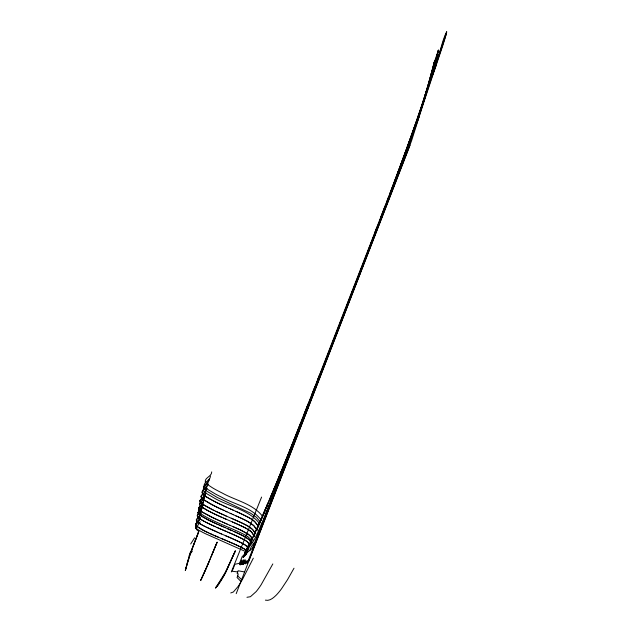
<?xml version="1.0" encoding="UTF-8"?>
<svg xmlns="http://www.w3.org/2000/svg" width="632" height="632" viewBox="0 0 632 632"><rect width="100%" height="100%" fill="white"/><g stroke="black" fill="none" stroke-linecap="round" stroke-linejoin="round"><path stroke-width="0.95" d="M248.787 561.216L247.926 561.406A6.739 0.458 -69.3 0 1 247.776 561.777L246.875 563.444L247.46 561.508L246.338 561.753L245.39 563.791A7.955 0.553 -69.3 0 1 245.24 563.894L245.856 561.864L244.687 562.125L243.589 564.297A15.215 1.082 -69.3 0 1 243.47 564.352L243.352 563.72M243.383 561.635L243.407 559.992L241.677 564.502M243.367 563.033L243.352 564.068M243.391 561.105L243.36 563.594M263.71 513.848L263.718 513.168A118.421 9.361 -69.6 0 0 267.447 504.447L277.164 481.292A378.71 37.746 -70.2 0 0 290.586 448.309L300.611 423.14M276.484 483.591L269.319 500.749M282.164 472.578L294.038 442.408M202.983 505.252C202.461 508.476 198.914 510.048 197.927 512.789M286.162 462.395L288.042 457.584M291.992 447.464L288.856 455.522M292.182 445.165L273.64 490.432M406.447 154.508L406.708 151.822L409.899 142.856A69.954 4.479 -71 0 0 410.65 140.707A83.511 5.419 -71 0 0 411.021 139.632M299.829 425.968L292.031 445.528A512.046 56.833 -70.5 0 1 278.562 478.59L277.329 481.56M195.967 528.328L196.623 529.711L198.804 531.346A16.4 0.442 -67.3 0 1 198.669 531.883L196.963 536.568M200.052 517.221C200.352 520.705 194.293 522.648 196.102 525.784M307.982 408.272L308.219 406.36M309.064 402.608L310.849 398.065M310.691 399.345L292.924 445.078M312.516 394.818L306.125 411.108M312.706 393.357L381.594 216.089M314.286 390.252L316.118 385.528M317.88 380.993L319.808 376.024M321.554 371.521L323.331 366.947M197.919 512.497L201.632 508.017L203.117 504.81M325.061 362.484L326.863 357.838M401.249 166.706L400.862 167.749L401.059 166.477A155.385 10.807 -71.1 0 1 395.032 182.585A230.451 16.961 -71.3 0 1 389.115 197.966L270.615 503.23L270.686 502.156L252.302 548.386L247.088 552.581M328.585 353.414L330.504 348.461M332.203 344.077L334.154 339.052M335.837 334.707L337.757 329.762M200.344 523.96A15.555 2.275 21.8 0 1 197.46 521.937L197.121 521.55A61.509 9.077 21.4 0 1 196.805 521.116C195.754 517.987 201.134 516.194 201.008 512.631M348.137 302.341L349.852 297.696L349.773 298.114M350.649 295.871L352.293 291.431L352.214 291.826M357.886 277.717L311.3 397.765M359.418 273.782L390.829 192.776M359.3 276.042L359.829 273.411M368.108 250.77L369.42 247.404M200.012 517.458L199.001 519.717L195.596 524.015A55.956 7.987 21.4 0 0 195.501 524.236L196.283 525.966L199.665 528.376M370.976 243.391L374.642 234.03M205.661 493C205.266 497.739 194.909 500.481 203.046 504.32A27.579 4.543 21.7 0 0 204.547 505.316A27.302 4.495 21.7 0 0 207.091 506.848L209.532 508.191A35.321 5.854 21.7 0 0 214.003 510.466L220.157 513.35M375.779 231.802L375.866 231.407M376.143 230.159L377.675 226.193M377.312 227.868L377.399 227.473M379.113 223.222L379.2 222.82M379.492 221.508L381.017 217.566M382.257 215.133L382.344 214.73M385.172 207.612L385.259 207.201M388.593 197.808L394.66 181.826M394.25 183.857L409.086 143.559A95.353 6.304 -71.1 0 0 411.084 137.895L410.99 138.282L412.743 133.115A82.081 5.364 -71 0 0 414.758 127.174L414.608 127.798L419.403 113.191A69.496 4.487 -71.1 0 0 420.557 109.715A23.692 1.462 -71.1 0 0 420.778 109.036A28.598 1.77 -71.1 0 0 421.07 108.151A31.402 1.951 -71.1 0 0 421.275 107.495L421.734 106.089A22.428 1.383 -71.1 0 0 422.95 102.186L423.14 101.578A26.299 1.627 -71.1 0 0 423.322 100.954L423.819 99.287A25.809 1.596 -71.1 0 0 424.001 98.655L424.127 98.237M391.208 190.967L418.502 115.885M415.09 125.839L416.693 121.265M200.936 512.939L197.95 517.995A200.534 29.38 23.4 0 1 197.326 518.58L196.742 519.093A45.291 6.66 21.5 0 0 196.781 521.218M438.308 50.536L438.426 50.11L434.105 62.892M434.081 62.979L429.499 79.995A120.372 8.121 -71 0 1 428.812 82.436L428.488 83.582A82.113 5.364 -71 0 1 428.022 85.217L427.722 86.252M433.844 63.903L434.666 60.783M433.323 65.862L433.584 64.899M436.167 58.634L436.546 57.204M437.139 54.976L435.803 60.016M436.823 56.161L437.763 52.614M437.865 52.211L438.426 50.11A262.343 19.805 -70.7 0 1 435.432 61.304L422.879 104.24A97.897 6.439 -71.1 0 1 416.741 122.908L409.899 142.856A66.518 4.25 -71 0 1 408.383 147.153A72.277 4.645 -71 0 1 407.435 149.8L406.929 151.206A83.385 5.412 -71 0 1 406.408 152.66A90.021 5.878 -71 0 1 405.578 154.951L404.022 159.209M437.621 53.143L438.023 51.634M432.351 69.528L432.588 68.643M432.825 67.735L433.07 66.81M435.353 61.699L436.025 59.179M431.672 72.056L432.122 70.389M434.824 63.658L434.563 64.614M434.8 63.745L435.211 62.22M434.998 63.01L435.622 60.696M431.451 72.862L430.234 77.333M433.884 67.134L434.382 65.286L434.224 65.878M433.71 67.758L433.37 68.999M433.963 66.834L431.743 74.821A106.784 7.078 -71 0 1 427.564 89.136L427.422 89.602A66.976 4.274 -71.1 0 1 425.336 96.388L424.341 99.556M433.283 69.315L433.031 70.247M430.044 78.02L427.461 87.398M432.944 70.555L432.588 71.811M432.146 73.399L432.328 72.759M427.975 85.628L428.812 82.666A136.156 9.29 -70.9 0 0 431.04 74.568A375.661 30.376 -70.2 0 0 434.658 60.791M431.782 74.687L430.629 78.708M431.877 74.363L432.059 73.715M430.534 79.063L430.226 80.122M427.572 86.758L427.429 87.256A67.387 4.345 -71.1 0 1 426.742 89.602L426.355 90.905M427.864 85.762L427.2 88.322A49.051 3.105 -71.1 0 1 426.371 91.126L425.81 93.007A82.958 5.419 -71.1 0 1 424.238 98.15L423.63 100.085A15.255 0.932 -71.1 0 1 422.95 102.186A15.263 0.932 -71.1 0 1 421.923 105.236L407.055 147.532M427.437 87.24L426.45 90.581M429.586 82.318L430.013 80.841M429.025 84.238L429.365 83.076M426.482 90.487L425.012 95.4A79.664 5.182 -71 0 1 423.527 100.298L420.557 109.715A32.453 2.014 -71.1 0 1 420.335 110.387L420.185 110.837A33.962 2.117 -71.1 0 1 419.956 111.532L418.992 114.4A55.671 3.539 -71.1 0 1 417.871 117.75L416.859 120.72M426.221 91.348L425.968 92.185M425.849 92.596L425.723 93.007A64.93 4.171 -71.1 0 1 425.368 94.2L424.775 96.135A44.856 2.828 -71.1 0 1 424.42 97.289A34.12 2.133 -71.1 0 1 424.056 98.45L423.29 100.859M202.003 508.073L200.423 511.572L197.445 515.048M204.997 495.757C204.879 499.691 200.241 501.144 199.451 504.415A20.429 3.294 21.8 0 0 199.578 504.723L199.878 505.173A34.033 5.514 21.7 0 0 200.186 505.537L200.881 506.232A15.895 2.56 21.8 0 0 201.537 506.753L203.67 508.215M201.892 508.46C201.213 512.773 193.037 516.17 200.581 519.251M203.085 503.341C203.299 507.267 194.759 510.056 200.115 513.342C212.494 521.55 226.833 526.124 240.16 532.523A19.742 2.931 21.6 0 1 247.728 536.623M205.835 492.439L203.559 496.926A225.19 37.28 23.9 0 1 202.856 497.613L199.917 500.505M439.611 52.211L440.322 49.928A28.954 1.785 -71.3 0 0 441.168 47.116A24.316 1.493 -71.3 0 0 441.547 45.82L442.463 42.628A7.308 0.435 -71.3 0 1 442.906 41.183L443.822 38.552A21.796 1.288 -71.3 0 1 444.509 36.719A25.643 1.509 -71.3 0 1 445.157 35.013L446.682 31.987A7.513 0.45 -71.3 0 1 446.508 32.911L446.382 33.433A16.005 0.964 -71.3 0 1 446.121 34.42L445.726 35.89A21.938 1.319 -71.3 0 1 445.165 37.833L445.054 38.22A12.3 0.735 -71.3 0 1 444.849 38.923L443.229 44.161A26.038 1.572 -71.3 0 1 442.408 46.744L433.22 74.015A152.62 7.821 -71.1 0 0 427.714 90.526L422.421 106.626A107.511 5.751 -71.1 0 0 419.435 115.822L411.59 140.667A8.635 0.514 -71 0 1 411.393 141.268L236.21 593.653M424.183 100.046L422.358 105.773M424.807 98.071L422.682 104.754M204.839 496.286L203.559 499.162L199.996 502.89L199.443 504.328L201.845 506.959L208.181 510.822M423.156 101.278L423.021 101.697A33.749 2.109 -71.1 0 1 422.453 103.466A37.983 2.378 -71.1 0 1 421.828 105.362L421.663 105.868A52.622 3.35 -71.1 0 1 421.141 107.432A63.192 4.061 -71.1 0 1 420.375 109.707A75.169 4.89 -71.1 0 1 419.751 111.556L419.308 112.867A111.674 7.521 -71.1 0 1 418.597 114.969L417.554 118.026M421.647 107.977L422.034 106.761M421.963 106.982L422.603 104.991M421.007 109.968L419.703 113.965M421.323 108.973L420.833 110.489A108.475 7.213 -71 0 1 419.735 113.871L417.373 121.044A65.807 4.195 -71 0 1 416.156 124.67A73.438 4.716 -71 0 1 415.587 126.353L415.216 127.435M421.125 109.597L421.726 107.732M421.386 107.156L421.22 107.685A55.798 3.547 -71.1 0 1 418.479 116.067L417.025 120.435A128.541 8.785 -71.1 0 1 416.251 122.742M421.757 105.52L423.661 99.643A45.425 2.868 -71.1 0 0 426.679 89.815M199.609 519.757L195.406 526.187L196.031 528.044M418.258 118.366L418.495 117.655M425.067 97.265L446.034 34.744M428.946 84.498L446.69 31.647M418.803 115L419.103 114.115A34.689 2.165 -71.1 0 0 421.663 106.279M415.714 124.322L415.09 126.171A132.815 9.117 -71.1 0 1 413.818 129.923A111.509 7.497 -71.1 0 1 413.044 132.183L409.418 142.611A77.87 5.064 -71 0 1 408.699 144.641L408.469 145.289M415.548 124.82L416.52 121.936M415.184 125.894L413.083 132.064M414.616 129.189L415.034 127.964M417.594 117.915L417.728 117.528A62.884 4.037 -71.1 0 0 421.773 105.505M413.565 132.254L414.505 129.52M411.385 138.574L412.159 136.33M411.922 137.033L412.688 134.798M412.443 135.517L412.957 134.024M413.296 133.028L413.47 132.53M411.282 138.874L410.579 140.904A72.056 4.629 -71 0 1 405.784 154.374L405.428 155.346M411.203 139.103L411.637 137.855M414.987 126.139L413.873 129.315A157.731 11.044 -71.2 0 1 408.572 144.191L407.529 147.082M203.765 500.694L201.64 504.763A335.94 51.919 24.6 0 1 200.241 506.153C195.888 508.539 201.252 511.541 203.457 512.773M203.931 500.228C203.654 503.965 199.562 505.616 198.488 508.602A22.665 3.571 21.7 0 0 198.867 509.368A19.071 3.002 21.8 0 0 201.584 511.604L211.38 516.968M436.854 60.791C437.7 57.939 434.184 68.525 435.037 65.617M406.344 151.222L409.117 143.456A75.745 4.922 -71 0 0 412.822 132.823M406.502 150.795L404.938 155.14M207.888 484.302L205.59 488.402A188.044 32.832 23.8 0 1 204.8 489.121C198.566 491.854 205.218 496.697 208.607 498.198M404.44 156.515L403.429 159.288M403.935 157.905L404.993 154.966M405.373 153.924L405.562 153.394M402.789 161.042L402.971 160.536M405.286 155.741L404.993 156.554A108.435 7.189 -71.1 0 1 404.061 159.09L403.666 160.173M402.932 160.662L401.66 164.123M406.479 149.958L395.213 180.373M402.047 163.08L402.418 162.053M208.118 483.654C207.596 487.517 203.575 489.065 202.011 492.115A37.083 6.407 21.7 0 0 202.098 492.81A26.173 4.519 21.8 0 0 202.864 493.963L203.583 494.69A23.858 4.116 21.8 0 0 205.684 496.333L209.84 498.917M406.321 149.626L389.928 193.368M401.47 164.652L400.23 168.001A96.767 6.431 -71 0 1 399.084 171.082L398.839 171.738A126.732 8.627 -71.1 0 1 398.065 173.8L396.935 176.794M401.928 163.396L401.431 164.755A105.086 7.031 -71.1 0 1 398.192 173.46L397.797 174.503M403.737 159.975L402.26 163.98M206.767 488.639L205.368 491.578L201.418 495.362L201.047 496.792L203.52 499.667L209.887 503.657M401.936 161.46L411.211 136.117A119.78 8.129 -71.1 0 0 417.373 118.563M401.209 166.809L401.999 164.675M401.913 164.92L402.363 163.696A157.321 10.878 -71.2 0 0 403.406 160.876M249.948 550.196L251.244 546.751L254.467 542.446M432.794 71.061L437.581 58.184A10.436 0.632 -71.3 0 0 439.635 52.172M397.228 176.012L397.512 175.254M394.613 182.885L377.565 227.03M240.31 563.942L240.547 563.333M240.65 563.049L240.832 562.583M241.116 561.832L241.345 561.224M240.081 564.55L240.263 564.084M241.748 564.321L242.048 563.539M242.103 563.396L242.554 562.203M242.609 562.061L242.838 561.469M242.941 561.192L243.344 560.134M243.794 563.152L244.015 562.567M244.292 561.84L244.513 561.256M244.56 561.121L244.789 560.537M244.071 562.433L244.236 561.974M244.837 560.402L245.011 559.952M395.995 179.259L396.319 178.414M397.007 176.589L395.332 181.013M240.097 564.502L241.827 559.96M245.042 559.857L243.344 564.329L244.142 562.243L243.012 562.488L241.969 564.518A12.055 0.869 -69.2 0 1 241.843 564.605L242.396 562.63L241.163 562.899L240.192 564.803M385.417 206.135L390.623 192.491M395.442 180.713L393.065 186.954M387.171 200.573L388.546 196.979M388.222 198.811L381.404 216.547M390.126 194.617L393.294 186.345M380.63 217.59L391.556 189.142A443.601 38.457 -71.9 0 0 401.454 162.795M385.101 205.953L374.989 232.086M382.368 214.066L385.236 206.601M196.718 537.208L192.365 548.284M198.574 531.907L190.279 553.822A109.099 3.255 -67.2 0 0 187.625 561.406L185.666 569.535M317.517 380.03L376.941 227.117M347.956 303.297L361.883 267.439M248.226 560.679L270.638 502.914M244.134 554.975L242.206 556.492L239.773 562.709L248.905 560.513L410.097 145.107M263.331 514.732L249.83 544.452A152.107 12.198 -69.7 0 1 245.595 552.265L245.105 552.479M246.52 554.011L243.186 557.408L246.52 548.86M244.592 554.762L245.485 553.948M248.289 545.298L243.186 557.408M248.834 545.369L244.805 555.694M245.461 555.094L244.758 555.804L245.54 553.814M319.729 374.349L311.568 395.284M321.838 370.052L293.193 442.621M248.005 548.45L245.366 555.173L246.535 553.063L245.927 554.62L246.535 553.995L249.585 546.174A171.651 13.09 -69.9 0 0 251.655 543.662A85.66 6.312 -69.6 0 0 253.661 540.605A39.066 2.804 -69.4 0 0 257.303 533.503A64.243 4.716 -69.5 0 0 262.24 522.206L262.256 522.625L263.694 518.73A98.576 7.481 -69.5 0 0 266.151 512.75L286.178 462.363M315.028 386.405L290.443 448.586A484.531 52.906 -70.4 0 1 276.958 481.655M191.757 549.84L192.065 549.066M304.245 413.842L308.124 403.982M308.977 402.837L301.369 422.089M282.07 472.823L277.938 483.298A447.843 47.416 -69.8 0 1 273.751 493.837L270.93 500.884A507.046 56.611 -69.9 0 1 265.258 514.946M209.121 480.431C203.662 489.65 198.164 489.334 211.586 496.452C227.038 506.548 248.36 508.649 259.863 523.96M206.988 488.038L204.586 492.66A183.92 31.379 23.7 0 1 203.844 493.371L201.039 496.223A39.113 6.604 21.6 0 0 201.339 497.471L201.774 498.087A22.381 3.768 21.8 0 0 202.927 499.209L215.552 506.588M261.601 497.076L231.328 571.952M212.06 554.319L207.904 564.518A66.676 0.64 -68 0 0 206.656 567.378L200.668 580.539L209.192 561.295M211.286 556.294L214.714 547.889M212.194 554.09L213.893 549.958M198.804 531.346L197.69 534.04A15.2 0.411 -67.3 0 1 197.476 534.751L190.09 553.798A67.15 1.778 -67.4 0 1 189.126 556.721L185.302 570.419L190.406 553.664A33.536 0.908 -67.4 0 0 191.449 550.614M214.153 549.334L217.171 542.09L207.865 564.439A108.578 1.177 -68.1 0 1 204.665 571.913L201.031 579.647M276.966 481.655L269.2 500.268M214.975 547.249L216.934 542.612M272.416 493.371L263.71 513.824L268.284 502.448M268.015 503.807L268.647 502.314M267.383 505.292L265.906 508.752M265.472 509.763L264.018 513.137M227.054 568.982L235.065 551.207A16.298 0.853 -68.8 0 1 235.412 550.725L234.338 553.458A15.144 0.79 -68.8 0 0 233.919 554.122L225.513 573.011A66.447 3.421 -68.6 0 0 223.949 575.776L215.528 588.139L225.15 572.663A33.251 1.746 -68.7 0 1 226.722 569.748M264.152 512.828L263.117 515.222M200.233 521.732L196.102 527.997A49.778 6.944 21.5 0 0 195.967 528.328M209.437 479.174L207.667 482.516L203.386 486.624L203.646 488.283L205.716 490.527L217.21 497.455L250.699 513.263L256.434 517.292L260.526 522.348M235.191 551.294L225.205 572.829A108.325 6.273 -69 0 1 221.405 580.105L217.653 585.943L215.883 587.247M210.424 476.149C210.48 480.755 203.259 481.868 204.239 486.04A27.453 4.93 21.8 0 0 208.363 489.8L215.804 494.216A40.108 7.26 21.7 0 0 221.706 497.21C234.82 504.684 252.168 507.346 261.332 520.31M267.447 504.447L264.532 510.751A199.159 17.017 -69.8 0 1 258.551 524.505L252.824 537.121A46.073 3.452 -69.4 0 1 251.315 540.178L245.895 550.78M266.562 506.003L267.178 504.778M253.314 558.198L242.459 579.433A108.451 11.258 -69.8 0 1 238.067 586.504L233.366 591.987L230.743 592.958M211.736 471.883C211.76 476.615 204.405 477.658 205.305 481.94A28.89 5.301 21.8 0 0 209.303 485.708L212.21 487.627A33.37 6.138 21.7 0 0 215.631 489.626L219.328 491.593A38.362 7.086 21.7 0 0 222.298 493.071C235.76 500.607 253.092 503.72 262.786 516.605M436.309 64.899L431.988 76.456M272.827 563.934L261.095 584.821A108.957 16.385 -70.8 0 1 256.11 591.639L250.446 596.703L246.962 597.295M189.537 554.936L189.015 555.939M194.624 537.816L190.682 543.97M294.006 568.207L287.536 579.663L281.556 588.732A109.755 20.88 -71.7 0 1 276.073 595.297C273.285 597.998 269.588 601.261 265.385 600.147M419.372 116.019L416.741 122.908M244.616 571.96L238.114 570.767L237.158 573.635L238.161 573.785A6.328 0.458 -69.1 0 1 237.687 575.934L237.04 577.506L240.942 581.448M189.853 554.398L192.46 550.962M252.302 548.386L253.242 547.754M237.719 571.944L232.134 571.225L234.914 564.281L240.673 563.009L240.113 564.834A9.559 0.703 -69.2 0 0 240.192 564.803M221.153 538.401L225.695 540.321M226.604 540.708L215.844 536.134M226.319 540.589L235.918 544.752A23.755 3.231 21.6 0 1 242.103 547.723M219.92 533.289L226.343 536.039M227.512 541.095L228.421 541.482M222.409 529.813L226.209 531.441M221.54 533.985L204.887 526.432A25.817 3.792 21.7 0 1 202.003 524.923L200.312 523.952M225.371 535.612L228.255 536.852M229.266 541.845L230.119 542.209M217.527 536.86L218.435 537.247M226.667 523.881L230.569 525.563M220.536 529.008L228.12 532.263M227.18 536.386L230.159 537.674M224.502 522.941L227.172 524.102M229.93 525.287L236.439 528.131M224.099 527.191L230.08 529.79M219.612 528.605L221.279 529.324M227.725 532.097L229.392 532.816M217.685 532.326L218.648 532.744M214.169 535.407L216.618 536.473M225.174 515.578L237.648 521.052A50.236 7.679 21.7 0 1 241.116 522.648C246.82 525.168 252.776 528.115 255.739 533.882L252.579 529.466L249.506 527.009M233.082 522.253L223.475 518.066M211.878 517.213L225.268 523.28M222.875 526.661L225.079 527.625M227.789 528.794L231.043 530.201M218.696 528.202L220.228 528.866M229.076 532.673L237.98 536.647M229.945 533.06L230.498 533.297M228.966 537.153L234.859 539.744A35.266 4.882 21.6 0 1 238.082 541.221L239.599 541.948A18.589 2.607 21.6 0 1 241.029 542.659L244.434 544.547A19.545 2.741 21.6 0 1 247.515 546.909L247.807 547.494L245.224 545.037A14.386 2.022 21.6 0 0 241.716 542.999L230.451 537.8M215.717 536.078L209.492 533.329M231.265 518.224L233.287 519.109A53.112 8.098 21.7 0 1 243.091 523.565M224.534 518.532L226.667 519.465M232.434 521.969L235.183 523.17M233.192 526.701L234.235 527.159M222.345 522.008L223.42 522.474M221.642 526.124L223.001 526.717M230.245 529.861L231.983 530.611M219.178 528.407L215.022 526.582M216.721 531.907L211.056 529.387M224.163 515.135L226.224 516.036M220.426 525.595L222.006 526.282M231.47 530.39L233.903 531.465M217.084 527.499L218.127 527.957M230.483 508.973L233.303 510.214M230.182 513.31L233.405 514.732M224.573 515.317L215.591 511.233M236.21 523.62L233.927 522.625M224.091 518.335L216.665 515.009M234.756 527.388L235.799 527.846M219.209 525.058L220.995 525.84M228.903 508.27L231.557 509.439M232.615 509.913L236.131 511.462M231.122 513.729L211.688 504.62M232.584 514.369L236.036 515.902M223.159 514.693L221.153 513.8M235.404 523.272L238.746 524.758M233.816 531.417L244.205 536.378L249.395 539.926M219.991 525.397L218 524.521M213.039 534.909L205.487 531.441M229.44 508.507L219.059 503.743M235.46 515.649L237.506 516.549M236.724 523.849L237.735 524.299M234.409 531.686L234.907 531.907M235.791 511.32L241.108 513.721M225.908 511.414L226.975 511.888M220.315 516.668L221.358 517.134M236.313 528.076L239.828 529.671M219.138 520.586L220.205 521.06M236.85 511.786L238.462 512.513M236.866 516.273L238.959 517.205M235.412 532.136L235.91 532.357M217.977 524.505L210.33 520.981M225.229 506.627L226.28 507.101M216.974 524.054L213.071 522.277M215.267 526.693L212.984 525.658M238.232 516.881L239.923 517.64M237.332 528.526L240.31 529.9M235.918 535.699L234.867 535.225A66.794 9.235 21.7 0 0 231.051 533.534M214.446 526.322L208.157 523.375M222.74 509.984L223.791 510.466M238.264 524.544L239.639 525.168M219.265 516.194L212.889 513.224M217.037 519.638L218.087 520.112M239.244 524.979L240.95 525.777M236.905 532.808L238.359 533.479M238.943 512.726L249.111 517.734A19.007 3.128 21.6 0 1 251.236 518.983L254.743 521.629A42.976 6.992 21.8 0 1 255.225 522.111L258.725 526.646L254.372 521.297M224.194 506.161L222.14 505.213M239.568 517.482L241.819 518.517A26.244 4.195 21.6 0 1 247.973 521.605L253.59 525.476L257.256 530.264L253.993 525.879L250.912 523.367A17.941 2.884 21.6 0 0 249.553 522.514L247.017 521.1A26.757 4.274 21.6 0 0 244.521 519.82A25.193 4.029 21.6 0 0 242.941 519.054L241.906 518.564M236.139 535.81L244.189 539.752A14.315 2.07 21.6 0 1 246.33 541.055L248.408 542.809L249.814 545.124L247.31 541.774M240.397 517.861L241.377 518.319M221.698 509.511L219.628 508.547M216.002 519.164L214.951 518.674M240.231 525.437L241.471 526.022M212.044 525.224L206 522.301M210.14 528.96L206.585 527.278M208.552 532.894L204.713 531.062M216.144 514.764L208.26 510.869M241.629 513.966L242.151 514.211M238.841 533.7L239.789 534.143M212.123 521.834L212.692 522.103M241.203 525.887L242.988 526.74A21.504 3.31 21.6 0 1 246.654 528.629L251.275 531.757L253.788 535.509M214.43 518.43L213.403 517.948M238.462 536.884L241.282 538.243M242.664 514.448L243.17 514.693M221.105 504.723L217.479 502.969M218.609 508.065L217.574 507.575M211.562 521.566L209.461 520.563M240.595 530.043L249.356 535.051L251.188 536.963L253.013 540.249L250.888 536.592L247.87 533.969M212.889 517.703L203.828 512.987M217.068 507.33L216.057 506.832M242.972 523.533L245.342 524.702M240.207 534.348L246.33 537.595A16.851 2.481 21.6 0 1 247.768 538.543C250.477 540.076 253.685 547.565 249.553 540.099M209.903 520.768L207.817 519.749M218.53 503.491L215.939 502.195M214.011 510.466L204.381 505.221A24.727 4.069 21.8 0 1 199.996 501.429L199.973 501.31A41.91 6.905 21.6 0 1 199.925 500.505M212.076 512.821L210.14 511.857M205.424 531.401L196.26 525.942M208.821 520.239L199.048 514.416M207.565 523.083L205.179 521.874M204.175 530.785L202.651 530.011M216.966 502.717L210.266 499.154M205.748 526.859L201.031 524.37M244.726 551.159L205.677 533.827A22.207 3.121 21.7 0 1 195.849 527.981M245.461 524.765L249.166 526.804M215.433 501.942L214.438 501.421M241.993 547.668L243.833 548.679A15.271 2.094 21.5 0 1 245.745 549.911L243.675 548.592A13.185 1.809 21.5 0 0 242.301 547.833L235.12 544.389A50.157 6.668 21.6 0 0 230.957 542.572M202.398 529.877L201.885 529.608M205.289 521.921L204.357 521.432M209.603 511.58L206.451 509.874M213.948 501.168L212.976 500.647M211.222 504.376L210.33 503.894M204.381 521.447L203.465 520.95M201.624 529.466L199.751 528.415M212.502 500.394L211.578 499.888M203.986 521.242L200.376 519.149M247.009 528.826L246.211 528.392A23.4 3.602 21.6 0 0 241.677 526.116M211.135 499.643L209.01 498.435M203.235 520.823L200.162 519.014M206.364 509.811L205.218 509.147A34.981 5.696 21.7 0 1 203.717 508.223M200.905 524.299L199.609 523.525A15.16 2.212 21.8 0 1 198.606 522.846L196.9 521.258M200.052 518.943L198.006 517.308L197.192 515.783A60.238 9.093 21.4 0 1 197.453 515.056M252.271 519.67L254.183 521.131M247.649 536.608L250.098 538.693A56.833 8.342 21.9 0 1 250.888 539.815M249.901 530.643L249.063 530.066A15.934 2.465 21.6 0 0 248.1 529.458M250.153 530.825L252.271 532.871L254.57 536.6L253.898 535.786M237.687 575.934L241.645 579.639M250.896 539.823L252.113 542.469M190.335 552.305A23.076 0.6 -68.8 0 1 190.066 552.921M189.79 554.13A51.508 2.022 -72.6 0 1 189.979 554.003M241.337 538.274A17.965 2.591 21.6 0 1 247.325 541.758M240.271 529.9A20.5 3.089 21.6 0 1 247.949 533.993M197.958 512.805A26.252 4.037 21.7 0 0 199.017 514.409A27.95 4.298 21.7 0 1 198.006 512.584M243.628 514.938A23.961 3.926 21.6 0 1 252.381 519.702M207.928 519.757A22.95 3.523 21.7 0 1 198.843 514.353M262.067 517.64A149.879 12.182 -69.7 0 1 256.876 529.411A185.374 15.539 -69.7 0 0 262.936 515.633M245.066 552.637A16.021 1.161 -69.2 0 1 245.895 550.78M406.708 151.822A85.739 5.577 -71 0 1 400.862 167.749M419.474 114.661A88.599 5.775 -71 0 1 418.732 116.936M421.418 107.061A30.091 1.864 -71.1 0 0 421.694 106.2L421.765 105.986A20.508 1.264 -71.1 0 0 421.963 105.347L422.231 104.501A29.522 1.833 -71.1 0 0 422.492 103.664L422.563 103.45A25.343 1.564 -71.1 0 0 422.753 102.826A22.428 1.383 -71.1 0 0 422.95 102.202M418.052 118.998A71.179 4.558 -71 0 1 414.963 128.17M407.624 147.667A130.137 8.888 -71.1 0 1 406.763 150.068"/></g></svg>
